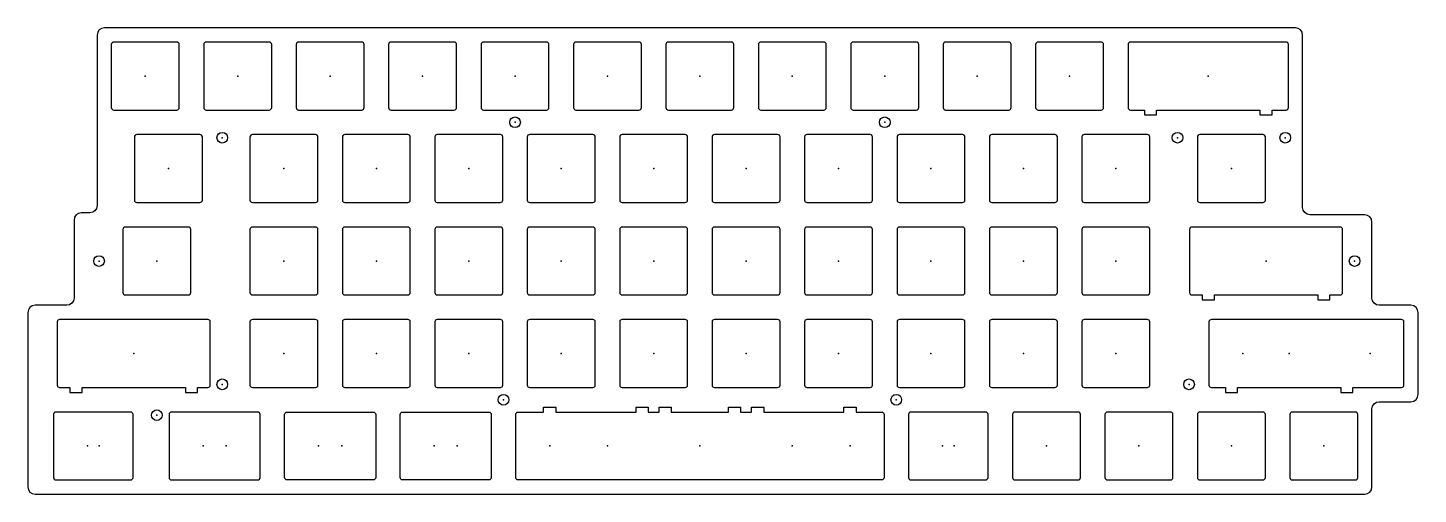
# Model space of a CAD drawing. Extents: x -150 to 136, y -100 to -4.
import ezdxf

# ---------------------------------------------------------------- set-up
doc = ezdxf.new("R2010")
doc.units = 0
doc.layers.get('0').update_dxf_attribs({"linetype": 'CONTINUOUS'})
for name, color, linetype in [('2D$HOLES', 4, 'CONTINUOUS'), ('2D$SSPLATE', 3, 'CONTINUOUS'), ('2D$SWITCHHOLES', 81, 'CONTINUOUS'), ('DEFAULT', 7, 'CONTINUOUS')]:
    doc.layers.add(name, color=color, linetype=linetype)

# ---------------------------------------------------------------- blocks, each defined once
blk = doc.blocks.new('M2_2_2MM_2D')
at = {"layer": '2D$HOLES'}
blk.add_circle((0, 0), 1.1, dxfattribs=at)
blk.add_point((0, 0), dxfattribs=at)
blk = doc.blocks.new('SWITCHHOLE_14MM_2U')
at = {"layer": '2D$SWITCHHOLES'}
for p, q in [((-15.77, 6.5), (-15.77, -6.5)), ((15.27, 7), (-15.27, 7)), ((15.77, -6.5), (15.77, 6.5)), ((-15.27, -7), (-13.15, -7)), ((-13.15, -7), (-13.15, -8)), ((-13.15, -8), (-10.65, -8)), ((-10.65, -8), (-10.65, -7)), ((-10.65, -7), (10.65, -7)), ((10.65, -7), (10.65, -8)), ((10.65, -8), (13.15, -8)), ((13.15, -8), (13.15, -7)), ((13.15, -7), (15.27, -7))]:
    blk.add_line(p, q, dxfattribs=at)
for centre, start, end in [((-15.27, 6.5), 90, 180), ((15.27, 6.5), 0, 90), ((-15.27, -6.5), 179.9999, 269.9999), ((15.27, -6.5), 270, 0)]:
    blk.add_arc(centre, 0.5, start, end, dxfattribs=at)
blk.add_point((0, 0), dxfattribs=at)
blk = doc.blocks.new('SWITCHHOLE_14MM_2U_EX')
at = {"layer": '2D$SWITCHHOLES'}
for p, q in [((-16.52, 6.5), (-16.52, -6.5)), ((16.02, 7), (-16.02, 7)), ((16.52, -6.5), (16.52, 6.5)), ((-16.02, -7), (-13.15, -7)), ((-13.15, -7), (-13.15, -8)), ((-13.15, -8), (-10.65, -8)), ((-10.65, -8), (-10.65, -7)), ((-10.65, -7), (10.65, -7)), ((10.65, -7), (10.65, -8)), ((10.65, -8), (13.15, -8)), ((13.15, -8), (13.15, -7)), ((13.15, -7), (16.02, -7))]:
    blk.add_line(p, q, dxfattribs=at)
for centre, start, end in [((-16.02, 6.5), 90, 180), ((16.02, 6.5), 0, 90), ((-16.02, -6.5), 179.9999, 269.9999), ((16.02, -6.5), 270, 0)]:
    blk.add_arc(centre, 0.5, start, end, dxfattribs=at)
blk.add_point((0, 0), dxfattribs=at)
blk = doc.blocks.new('SWITCHHOLE_14MM')
at = {"layer": '2D$SWITCHHOLES'}
for p, q in [((-7, 6.5), (-7, -6.5)), ((6.5, 7), (-6.5, 7)), ((7, -6.5), (7, 6.5)), ((-6.5, -7), (6.5, -7))]:
    blk.add_line(p, q, dxfattribs=at)
for centre, start, end in [((-6.5, 6.5), 90, 180), ((6.5, 6.5), 0, 90), ((-6.5, -6.5), 180, 270), ((6.5, -6.5), 270, 0)]:
    blk.add_arc(centre, 0.5, start, end, dxfattribs=at)
blk.add_point((0, 0), dxfattribs=at)
blk = doc.blocks.new('SSPLATE_NAAN_REV1_5')
at = {"layer": '2D$SSPLATE'}
for p, q in [((-25.8, 21.125), (-25.8, -13.975)), ((221.15, 22.625), (-24.3, 22.625)), ((222.65, -14.375), (222.65, 21.125)), ((-30.5625, -16.975), (-30.5625, -33.025)), ((-27.3, -15.475), (-29.0625, -15.475)), ((235.4375, -15.875), (224.15, -15.875)), ((236.9375, -33.025), (236.9375, -17.375)), ((-40.0875, -36.025), (-40.0875, -71.925)), ((-32.0625, -34.525), (-38.5875, -34.525)), ((244.9625, -34.525), (238.4375, -34.525)), ((246.4625, -52.875), (246.4625, -36.025)), ((238.4375, -54.375), (244.9625, -54.375)), ((236.9375, -71.925), (236.9375, -55.875)), ((-38.5875, -73.425), (235.4375, -73.425))]:
    blk.add_line(p, q, dxfattribs=at)
for centre, start, end in [((-24.3, 21.125), 90, 180), ((221.15, 21.125), 0, 90), ((-29.0625, -16.975), 90, 180), ((235.4375, -17.375), 0, 90), ((-38.5875, -36.025), 90, 180), ((244.9625, -36.025), 0, 90), ((244.9625, -52.875), 270, 0), ((-38.5875, -71.925), 180, 270), ((235.4375, -71.925), 270, 0)]:
    blk.add_arc(centre, 1.5, start, end, dxfattribs=at)
at = {"layer": '2D$SSPLATE', "extrusion": (0, 0, -1)}
for centre, start, end in [((27.3, -13.975), 180, 270), ((-224.15, -14.375), 270, 0), ((32.0625, -33.025), 180, 270), ((-238.4375, -33.025), 270, 0), ((-238.4375, -55.875), 0, 90)]:
    blk.add_arc(centre, 1.5, start, end, dxfattribs=at)
at = {"layer": '2D$SWITCHHOLES'}
for p, q in [((203.34375, -37.95), (203.34375, -50.95)), ((243.037498, -37.450001), (203.84375, -37.45)), ((243.537499, -50.95), (243.537499, -37.95)), ((203.84375, -51.45), (206.719258, -51.45)), ((206.719258, -51.45), (206.719258, -52.449999)), ((209.219258, -52.449999), (209.219258, -51.45)), ((209.219258, -51.45), (230.518242, -51.45)), ((230.518242, -51.45), (230.518242, -52.449999)), ((233.018242, -52.449999), (233.018242, -51.45)), ((233.018242, -51.45), (243.037499, -51.45)), ((206.719258, -52.449999), (209.219258, -52.449999)), ((230.518242, -52.449999), (233.018242, -52.449999)), ((-34.78125, -57), (-34.78125, -70)), ((-18.9, -56.5), (-34.28125, -56.5)), ((-18.4, -70), (-18.4, -57)), ((-10.96875, -57), (-10.96875, -70)), ((7.262113, -56.5), (-10.46875, -56.5)), ((7.79375, -70), (7.79375, -57)), ((12.843751, -70), (12.843751, -57)), ((13.343751, -56.5), (31.106248, -56.500001)), ((31.606249, -57), (31.606249, -70)), ((36.656251, -70), (36.656251, -57)), ((37.156251, -56.5), (54.918748, -56.500001)), ((55.418749, -57), (55.418749, -70)), ((60.468751, -70), (60.468751, -57)), ((60.968751, -56.5), (66.225508, -56.5)), ((66.225508, -56.5), (66.225508, -55.500001)), ((66.225508, -55.500001), (68.725508, -55.500001)), ((68.725508, -55.500001), (68.725508, -56.5)), ((68.725508, -56.5), (85.275508, -56.5)), ((85.275508, -56.5), (85.275508, -55.500001)), ((85.275508, -55.500001), (87.775508, -55.500001)), ((87.775508, -55.500001), (87.775508, -56.5)), ((87.775508, -56.5), (90.024492, -56.5)), ((90.024492, -56.5), (90.024492, -55.500001)), ((90.024492, -55.500001), (92.524492, -55.500001)), ((92.524492, -55.500001), (92.524492, -56.5)), ((92.524492, -56.5), (104.325508, -56.5)), ((104.325508, -56.5), (104.325508, -55.500001)), ((104.325508, -55.500001), (106.825508, -55.500001)), ((106.825508, -55.500001), (106.825508, -56.5)), ((106.825508, -56.5), (109.074492, -56.5)), ((109.074492, -56.5), (109.074492, -55.500001)), ((109.074492, -55.500001), (111.574492, -55.500001)), ((111.574492, -55.500001), (111.574492, -56.5)), ((111.574492, -56.5), (128.124492, -56.5)), ((128.124492, -56.5), (128.124492, -55.500001)), ((128.124492, -55.500001), (130.624492, -55.500001)), ((130.624492, -55.500001), (130.624492, -56.5)), ((130.624492, -56.5), (135.881248, -56.500001)), ((136.381249, -57), (136.381249, -70)), ((141.43125, -57), (141.43125, -70)), ((157.3125, -56.5), (141.93125, -56.5)), ((157.8125, -70), (157.8125, -57)), ((-34.28125, -70.5), (-18.9, -70.5)), ((-10.46875, -70.5), (7.29375, -70.5)), ((31.106249, -70.5), (13.343751, -70.5)), ((54.918749, -70.5), (37.156251, -70.5)), ((135.881249, -70.5), (60.968751, -70.5)), ((141.93125, -70.5), (157.3125, -70.5))]:
    blk.add_line(p, q, dxfattribs=at)
for centre, start, end in [((203.84375, -37.95), 90, 180), ((243.037499, -37.950001), 0.000115, 90.000115), ((203.84375, -50.95), 180, 270), ((243.037499, -50.95), 270, 0), ((-34.28125, -57), 90, 180), ((-18.9, -57), 0, 90), ((-10.46875, -57), 90, 180), ((7.29375, -57), 0, 90), ((141.93125, -57), 90, 180), ((157.3125, -57), 0, 90), ((-34.28125, -70), 180, 270), ((-18.9, -70), 270, 0), ((-10.46875, -70), 180, 270), ((7.29375, -70), 270, 0), ((141.93125, -70), 180, 270), ((157.3125, -70), 270, 0)]:
    blk.add_arc(centre, 0.5, start, end, dxfattribs=at)
at = {"layer": '2D$SWITCHHOLES', "extrusion": (0, 0, -1)}
for centre, start, end in [((-13.343751, -57), 0, 90), ((-31.106249, -57.000001), 89.999885, 179.999885), ((-37.156251, -57), 0, 90), ((-54.918749, -57.000001), 89.999885, 179.999885), ((-60.968751, -57), 0, 90), ((-135.881249, -57.000001), 89.999885, 179.999885), ((-13.343751, -70), 270, 0), ((-31.106249, -70), 180, 270), ((-37.156251, -70), 270, 0), ((-54.918749, -70), 180, 270), ((-60.968751, -70), 270, 0), ((-135.881249, -70), 180, 270)]:
    blk.add_arc(centre, 0.5, start, end, dxfattribs=at)
at = {"layer": '2D$SWITCHHOLES'}
for p in [(210.34375, -44.45), (219.86875, -44.45), (236.5375, -44.45), (-27.78125, -63.5), (-25.4, -63.5), (-3.96875, -63.5), (0.79375, -63.5), (19.84375, -63.5), (24.60625, -63.5), (43.65625, -63.5), (48.41875, -63.5), (67.46875, -63.5), (79.375, -63.5), (98.425, -63.5), (117.475, -63.5), (129.38125, -63.5), (148.43125, -63.5), (150.8125, -63.5)]:
    blk.add_point(p, dxfattribs=at)
for name, p in [('SWITCHHOLE_14MM', (-15.875, 12.7)), ('SWITCHHOLE_14MM', (3.175, 12.7)), ('SWITCHHOLE_14MM', (22.225, 12.7)), ('SWITCHHOLE_14MM', (41.275, 12.7)), ('SWITCHHOLE_14MM', (60.325, 12.7)), ('SWITCHHOLE_14MM', (79.375, 12.7)), ('SWITCHHOLE_14MM', (98.425, 12.7)), ('SWITCHHOLE_14MM', (117.475, 12.7)), ('SWITCHHOLE_14MM', (136.525, 12.7)), ('SWITCHHOLE_14MM', (155.575, 12.7)), ('SWITCHHOLE_14MM', (174.625, 12.7)), ('SWITCHHOLE_14MM_2U_EX', (203.2, 12.7)), ('SWITCHHOLE_14MM', (-11.1125, -6.35)), ('SWITCHHOLE_14MM', (12.7, -6.35)), ('SWITCHHOLE_14MM', (31.75, -6.35)), ('SWITCHHOLE_14MM', (50.8, -6.35)), ('SWITCHHOLE_14MM', (69.85, -6.35)), ('SWITCHHOLE_14MM', (88.9, -6.35)), ('SWITCHHOLE_14MM', (107.95, -6.35)), ('SWITCHHOLE_14MM', (127, -6.35)), ('SWITCHHOLE_14MM', (146.05, -6.35)), ('SWITCHHOLE_14MM', (165.1, -6.35)), ('SWITCHHOLE_14MM', (184.15, -6.35)), ('SWITCHHOLE_14MM', (207.9625, -6.35)), ('SWITCHHOLE_14MM', (-13.49375, -25.4)), ('SWITCHHOLE_14MM', (12.7, -25.4)), ('SWITCHHOLE_14MM', (31.75, -25.4)), ('SWITCHHOLE_14MM', (50.8, -25.4)), ('SWITCHHOLE_14MM', (69.85, -25.4)), ('SWITCHHOLE_14MM', (88.9, -25.4)), ('SWITCHHOLE_14MM', (107.95, -25.4)), ('SWITCHHOLE_14MM', (127, -25.4)), ('SWITCHHOLE_14MM', (146.05, -25.4)), ('SWITCHHOLE_14MM', (165.1, -25.4)), ('SWITCHHOLE_14MM', (184.15, -25.4)), ('SWITCHHOLE_14MM_2U', (215.10625, -25.4)), ('SWITCHHOLE_14MM_2U', (-18.25625, -44.45)), ('SWITCHHOLE_14MM', (12.7, -44.45)), ('SWITCHHOLE_14MM', (31.75, -44.45)), ('SWITCHHOLE_14MM', (50.8, -44.45)), ('SWITCHHOLE_14MM', (69.85, -44.45)), ('SWITCHHOLE_14MM', (88.9, -44.45)), ('SWITCHHOLE_14MM', (107.95, -44.45)), ('SWITCHHOLE_14MM', (127, -44.45)), ('SWITCHHOLE_14MM', (146.05, -44.45)), ('SWITCHHOLE_14MM', (165.1, -44.45)), ('SWITCHHOLE_14MM', (184.15, -44.45)), ('SWITCHHOLE_14MM', (169.8625, -63.5)), ('SWITCHHOLE_14MM', (188.9125, -63.5)), ('SWITCHHOLE_14MM', (207.9625, -63.5)), ('SWITCHHOLE_14MM', (227.0125, -63.5))]:
    blk.add_blockref(name, p, dxfattribs=at)
at = {"layer": 'DEFAULT'}
for p in [(60.325, 3.175), (136.525, 3.175), (0, 0), (196.85, 0), (219.075, 0), (-25.4, -25.4), (233.3625, -25.4), (0, -50.8), (199.23125, -50.8), (57.94375, -53.975), (138.90625, -53.975), (-13.49375, -57.15)]:
    blk.add_blockref('M2_2_2MM_2D', p, dxfattribs=at)

msp = doc.modelspace()

# ---------------------------------------------------------------- block references
msp.add_blockref('SSPLATE_NAAN_REV1_5', (-110.41, -26.81))

doc.saveas('drawing.dxf')
